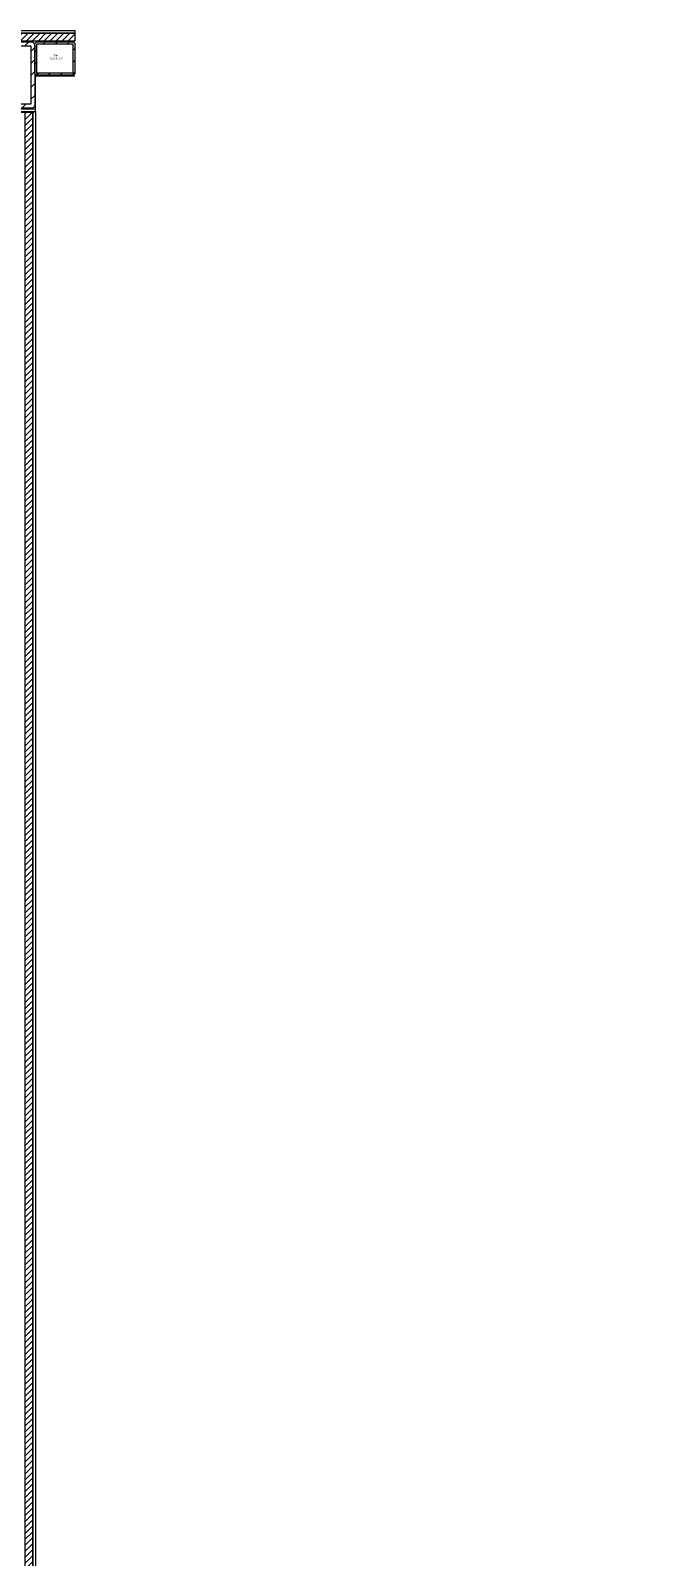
# Model space of a CAD drawing. Header units: millimetres. Extents: x -853320 to 19484, y -510814 to 9708.
# Drawn here: x 6153 to 6615, y 6796 to 7945 of the extents above; entities that cross this region are included whole.
import ezdxf
from ezdxf import colors
from ezdxf.entities.mleader import LeaderData, LeaderLine
from ezdxf.math import Vec2, Vec3

# ---------------------------------------------------------------- set-up
doc = ezdxf.new("R2010")
doc.units = ezdxf.units.MM
doc.layers.add('DS_ST_quote 1_50', color=7, linetype='Continuous')
doc.layers.add('F_ARREDI', color=7, linetype='Continuous', lineweight=5)
doc.layers.add('F_ELETTRODOMESTICI', color=40, linetype='Continuous', lineweight=5)
doc.layers.add('F_PARETI_slider', color=1, linetype='Continuous', lineweight=5, true_color=0xff0000)
doc.styles.add('ARIAL', font='arial.ttf')
doc.styles.add('DANZI-DIDASCALIE', font='Yu Gothic UI Light.ttf', dxfattribs={"height": 30})
doc.styles.add('Tahoma', font='tahoma.ttf')
doc.dimstyles.new('ISO-100', dxfattribs={"dimtxt": 100, "dimasz": 5, "dimexe": 0.25, "dimexo": 6, "dimgap": 6, "dimtad": 1, "dimtxsty": 'ARIAL', "dimblk": 'ARCHTICK', "dimcen": 2.5, "dimdle": 15, "dimse1": 1, "dimse2": 1, "dimclrd": 256, "dimclre": 256, "dimclrt": 256, "dimadec": 0, "dimazin": 0, "dimtfac": 1, "dimtmove": 0, "dimatfit": 3, "dimldrblk": 'ARCHTICK', "dimfxl": 1, "dimlwd": -1, "dimlwe": -1, "dimarcsym": 0})

# ---------------------------------------------------------------- blocks, each defined once
blk = doc.blocks.new('_Dot')
at = {"color": 0, "linetype": 'ByBlock', "lineweight": -2}
blk.add_line((-0.5, 0), (-1, 0), dxfattribs=at)
at = {"color": 0, "linetype": 'ByBlock', "const_width": 0.5}
blk.add_lwpolyline([(-0.25, 0, 1), (0.25, 0, 1)], format="xyb", close=True, dxfattribs=at)
blk = doc.blocks.new('SLIDER piccola_lato cucina_pianta_rev.01')
at = {"linetype": 'Continuous', "lineweight": 9}
h = blk.add_hatch(dxfattribs=at)
h.set_pattern_fill('ANSI31', color=34, style=0)
h.paths.add_polyline_path([(280071.5, -71539.9), (279711.5, -71539.9), (279711.5, -71545.9), (280071.5, -71545.9)])
at = {"lineweight": 9}
h = blk.add_hatch(dxfattribs=at)
h.set_pattern_fill('ANSI31', color=1, scale=2)
h.set_pattern_definition([(45, (-185040.078, -35691.959), (-4.49012806, 4.49012806), [])])
edge = h.paths.add_edge_path()
edge.add_line((280041.5, -71549.4), (280041.5, -71593.4))
edge.add_arc((280038.5, -71593.4), 3, -90, 0, ccw=False)
edge.add_line((280038.5, -71596.4), (279964.5, -71596.4))
edge.add_arc((279964.5, -71593.4), 3, 180, 270, ccw=False)
edge.add_line((279961.5, -71593.4), (279961.5, -71549.4))
edge.add_arc((279964.5, -71549.4), 3, 90, 180, ccw=False)
edge.add_line((279964.5, -71546.4), (280038.5, -71546.4))
edge.add_arc((280038.5, -71549.4), 3, 0, 90, ccw=False)
h.paths.add_polyline_path([(280038.5, -71549.4), (280038.5, -71593.4), (279964.5, -71593.4), (279964.5, -71549.4)], flags=16)
h = blk.add_hatch(dxfattribs=at)
h.set_pattern_fill('ANSI31', color=1, scale=2)
h.set_pattern_definition([(45, (-185040.078, -34977.199), (-4.49012806, 4.49012806), [])])
edge = h.paths.add_edge_path()
edge.add_line((280071.5, -71547.9), (280071.5, -71569.9))
edge.add_arc((280070, -71569.9), 1.5, -90, 0, ccw=False)
edge.add_line((280070, -71571.4), (280043, -71571.4))
edge.add_arc((280043, -71569.9), 1.5, 180, 270, ccw=False)
edge.add_line((280041.5, -71569.9), (280041.5, -71547.9))
edge.add_arc((280043, -71547.9), 1.5, 90, 180, ccw=False)
edge.add_line((280043, -71546.4), (280070, -71546.4))
edge.add_arc((280070, -71547.9), 1.5, 0, 90, ccw=False)
h.paths.add_polyline_path([(280070, -71547.9), (280070, -71569.9), (280043, -71569.9), (280043, -71547.9)], flags=16)
at = {"linetype": 'ByBlock', "lineweight": 9}
h = blk.add_hatch(dxfattribs=at)
h.set_pattern_fill('DOTS', color=256, scale=0.3, angle=-135)
h.set_pattern_definition([(225, (14759.70373, -225481.84703), (0.1683798023, -0.5051394068), [0, -0.47625])])
h.paths.add_polyline_path([(280042, -71599.4), (279991, -71599.4), (279991, -71598.9), (280042, -71598.9)])
at = {"linetype": 'Continuous', "lineweight": 9}
h = blk.add_hatch(dxfattribs=at)
h.set_pattern_fill('ANSI31', color=34, style=0)
edge = h.paths.add_edge_path()
edge.add_line((280040, -72761.1), (280040, -71599.4))
edge.add_line((280040, -71599.4), (280034, -71599.4))
edge.add_line((280034, -71599.4), (280034, -72769.4))
edge.add_line((280034, -72769.4), (280040, -72769.4))
at = {"lineweight": 9}
for p, q in [((280042, -71571.9), (280071.5, -71571.9)), ((280042, -71598.9), (280042, -71571.9)), ((279668.5, -71596.9), (280042, -71596.9)), ((279768.5, -71598.9), (280042, -71598.9))]:
    blk.add_line(p, q, dxfattribs=at)
for points in [[(279711.5, -71537.9), (280071.5, -71537.9), (280071.5, -71539.9), (279711.5, -71539.9)], [(280042, -71598.9), (280042, -72769.4), (279991, -72769.4), (279991, -71598.9)], [(280042, -71599.4), (279991, -71599.4), (279991, -71598.9), (280042, -71598.9)], [(280040, -71599.4), (280040, -72769.4), (279993, -72769.4), (279993, -71599.4)]]:
    blk.add_lwpolyline(points, close=True, dxfattribs=at)
at = {"color": 32, "linetype": 'ByBlock', "lineweight": 9}
blk.add_lwpolyline([(279711.5, -71539.9), (280071.5, -71539.9), (280071.5, -71545.9), (279711.5, -71545.9)], close=True, dxfattribs=at)
blk.add_lwpolyline([(279711.5, -71539.9), (280071.5, -71539.9), (280071.5, -71545.9), (279711.5, -71545.9)], close=True, dxfattribs=at)
at = {"color": 1, "lineweight": 9}
for points in [[(280041.5, -71549.4), (280041.5, -71593.4, -0.414214), (280038.5, -71596.4), (279964.5, -71596.4, -0.414214), (279961.5, -71593.4), (279961.5, -71549.4, -0.414214), (279964.5, -71546.4), (280038.5, -71546.4, -0.414214)], [(280071.5, -71547.9), (280071.5, -71569.9, -0.414214), (280070, -71571.4), (280043, -71571.4, -0.414214), (280041.5, -71569.9), (280041.5, -71547.9, -0.414214), (280043, -71546.4), (280070, -71546.4, -0.414214)]]:
    blk.add_lwpolyline(points, format="xyb", close=True, dxfattribs=at)
for points in [[(280038.5, -71549.4), (280038.5, -71593.4), (279964.5, -71593.4), (279964.5, -71549.4)], [(280070, -71547.9), (280070, -71569.9), (280043, -71569.9), (280043, -71547.9)]]:
    blk.add_lwpolyline(points, close=True, dxfattribs=at)
at = {"color": 32, "linetype": 'ByBlock', "lineweight": 9}
blk.add_lwpolyline([(280040, -72761.1), (280040, -71599.4), (280034, -71599.4), (280034, -72769.4), (280040, -72769.4)], dxfattribs=at)
at = {"color": 30, "lineweight": 9, "insert": (280057.4, -71558), "char_height": 1.5, "width": 10.362, "attachment_point": 5, "style": 'Tahoma', "bg_fill": 3, "box_fill_scale": 1.1, "bg_fill_color": 256, "bg_fill_true_color": 13158600, "bg_fill_transparency": 0}
blk.add_mtext('Tub. \\P{\\C6;30}x25x1,5', dxfattribs=at)
blk = doc.blocks.new('_ArchTick')
at = {"color": 0, "linetype": 'ByBlock', "const_width": 0.15}
blk.add_lwpolyline([(-0.5, -0.5), (0.5, 0.5)], dxfattribs=at)
blk = doc.blocks.new('*D146')
at = {"layer": 'Defpoints', "color": 0, "transparency": 16777216}
for p in [(5588.6, 7348.8), (19268.5, 2810.7), (19483.8, 2810.7)]:
    blk.add_point(p, dxfattribs=at)
at = {"layer": 'DS_ST_quote 1_50', "transparency": 16777216}
blk.add_line((19268.5, 7363.8), (19268.5, 2795.7), dxfattribs=at)
at = {"layer": 'DS_ST_quote 1_50', "transparency": 16777216, "xscale": 5, "yscale": 5, "zscale": 5}
for p, rotation in [((19268.5, 7348.8), 90), ((19268.5, 2810.7), 270)]:
    blk.add_blockref('_ArchTick', p, dxfattribs=dict(at, rotation=rotation))
at = {"layer": 'DS_ST_quote 1_50', "transparency": 16777216, "insert": (19202.4, 5079.7), "char_height": 100, "attachment_point": 5, "rotation": 90, "style": 'ARIAL'}
blk.add_mtext('4538,15', dxfattribs=at)
blk = doc.blocks.new('BAGNO-LAVANDERIA_pianta_sol.B')
at = {"layer": 'F_ELETTRODOMESTICI', "color": 5, "ltscale": 5}
ml = blk.add_multileader_mtext('Standard', dxfattribs=at)
ml.set_content('{\\fYu Gothic UI Light|b0|i0|c128|p34;BASAMENTO c/cassetto} ditta MIELE art.WTS 610', color=5, style='DANZI-DIDASCALIE')
ml.set_leader_properties(color=256, linetype='ByLayer', lineweight=-1)
ml.set_arrow_properties(name='DOT')
ml.build(insert=Vec2(0, 0))
ml.multileader.update_dxf_attribs({"arrow_head_size": 5, "scale": 5})
ctx = ml.context
ctx.base_point, ctx.scale, ctx.char_height, ctx.arrow_head_size, ctx.landing_gap_size, ctx.plane_origin, ctx.plane_x_axis, ctx.plane_y_axis = Vec3(865729, 518190.6), 5, 25, 5, 10, Vec3(865692, 518253.3), Vec3(0, -1), Vec3(1, 0)
notes = []
notes.append((ctx, [(0, (0, 0, 0), (0, 0), (1, 0), 1, [])]))
ctx.mtext.insert, ctx.mtext.text_direction, ctx.mtext.rotation, ctx.mtext.width, ctx.mtext.flow_direction = Vec3(865741.7, 518180.6), Vec3(0, -1), 4.712389, 471.574, 5
ml = blk.add_multileader_mtext('Standard', dxfattribs=at)
ml.set_content('{\\fYu Gothic UI Light|b0|i0|c128|p34;LAVASCIUGA} ditta MIELE art.WTD165 WPM 8/5kg', color=5, style='DANZI-DIDASCALIE')
ml.set_leader_properties(color=256, linetype='ByLayer', lineweight=-1)
ml.set_arrow_properties(name='DOT')
ml.build(insert=Vec2(0, 0))
ml.multileader.update_dxf_attribs({"arrow_head_size": 5, "scale": 5})
ctx = ml.context
ctx.base_point, ctx.scale, ctx.char_height, ctx.arrow_head_size, ctx.landing_gap_size, ctx.plane_origin, ctx.plane_x_axis, ctx.plane_y_axis = Vec3(865852.8, 518185.3), 5, 25, 5, 10, Vec3(865819.8, 518247.9), Vec3(0, -1), Vec3(1, 0)
notes.append((ctx, [(0, (0, 0, 0), (0, 0), (1, 0), 1, [])]))
ctx.mtext.insert, ctx.mtext.text_direction, ctx.mtext.rotation, ctx.mtext.width, ctx.mtext.flow_direction = Vec3(865869.5, 518175.3), Vec3(0, -1), 4.712389, 377.017, 5
for ctx, leaders in notes:
    for number, flags, end, landing, length, lines in leaders:
        leader = LeaderData()
        leader.index, (leader.has_last_leader_line, leader.has_dogleg_vector, leader.attachment_direction) = number, flags
        leader.last_leader_point, leader.dogleg_vector, leader.dogleg_length = Vec3(end), Vec3(landing), length
        for number, points, colour, breaks in lines:
            line = LeaderLine()
            line.index, line.vertices, line.color, line.breaks = number, Vec3.list(points), colors.encode_raw_color(colour), breaks
            leader.lines.append(line)
        ctx.leaders.append(leader)

msp = doc.modelspace()

# ---------------------------------------------------------------- block references
at = {"layer": 'F_ARREDI', "color": 2, "lineweight": 5}
msp.add_blockref('BAGNO-LAVANDERIA_pianta_sol.B', (-853319.899, -510814.178), dxfattribs=at)

# ---------------------------------------------------------------- next in the draw order: block references
at = {"layer": 'F_PARETI_slider', "linetype": 'ByBlock', "lineweight": 13}
msp.add_blockref('SLIDER piccola_lato cucina_pianta_rev.01', (-273885.118, 79482.668), dxfattribs=at)

# ---------------------------------------------------------------- next in the draw order: dimensions: what is measured, and where the dimension line sits
at = {"layer": 'DS_ST_quote 1_50', "color": 4}
dim = msp.add_linear_dim(base=(19268.5243, 2810.6601), p1=(5588.556, 7348.8148), p2=(19483.824, 2810.6601), angle=90, dimstyle='ISO-100', dxfattribs=at)
dim.commit()
dim.dimension.update_dxf_attribs({"geometry": '*D146', "text_midpoint": (19202.4288, 5079.7375)})

doc.saveas('drawing.dxf')
